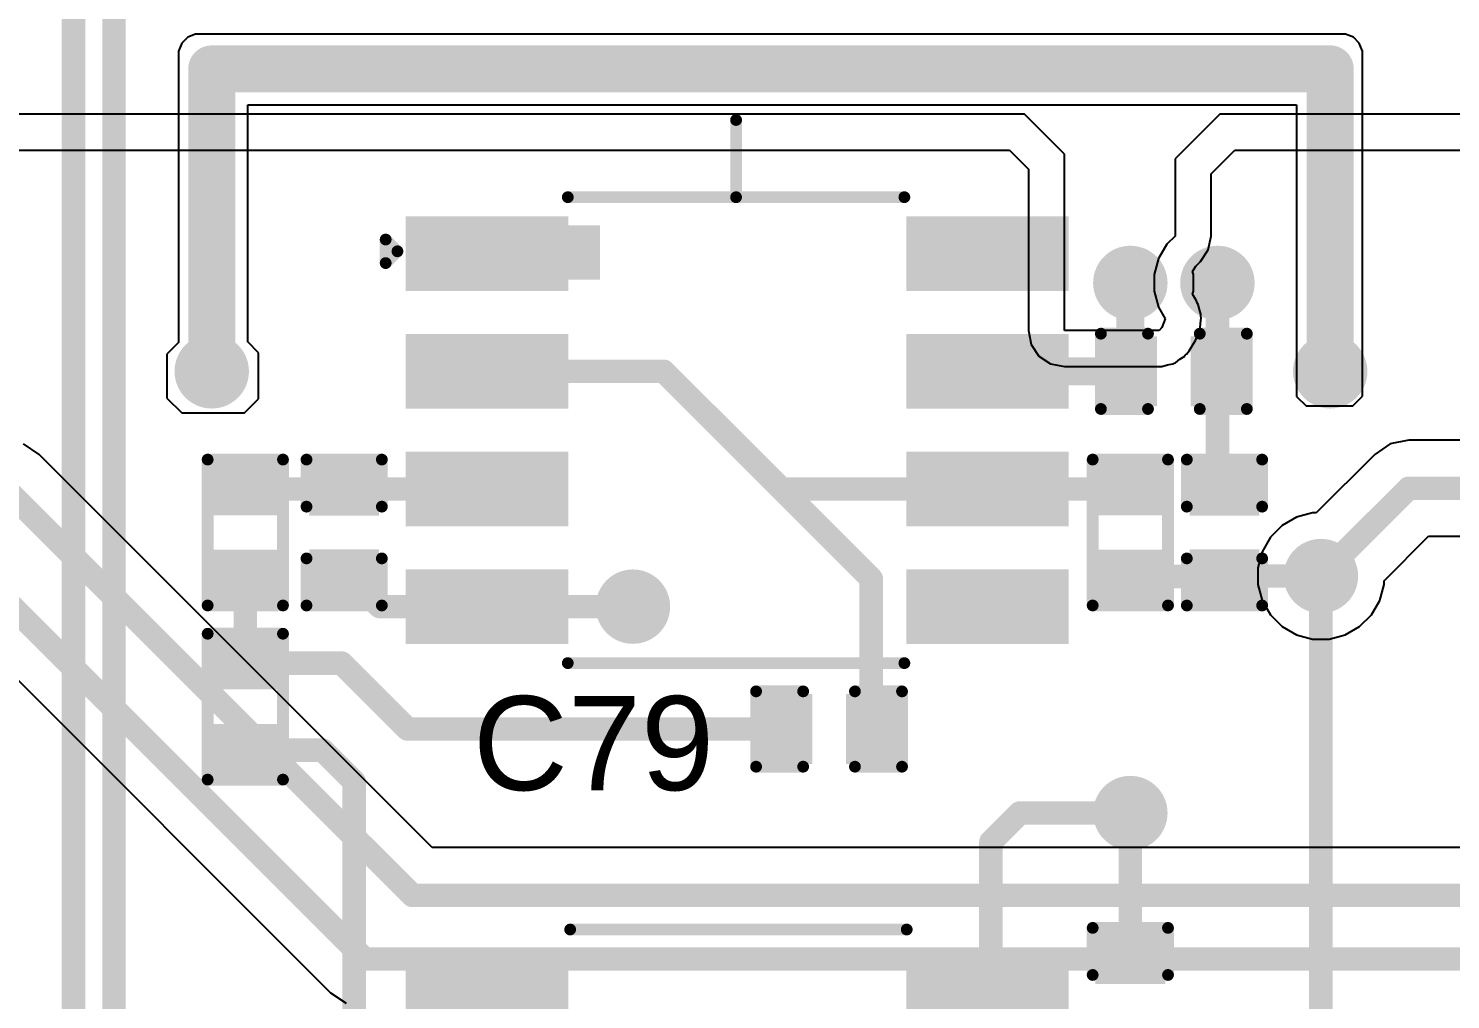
# Model space of a CAD drawing. Header units: millimetres. Extents: x -1.53 to 7.44, y -0.61 to 4.57.
# Drawn here: x 3.516 to 4.12, y 3.082 to 3.494 of the extents above; entities that cross this region are included whole.
import ezdxf

# ---------------------------------------------------------------- set-up
doc = ezdxf.new("R2010")
doc.units = ezdxf.units.MM
doc.header["$MEASUREMENT"] = 0
for name, color, linetype in [('BottomLayer', 5, 'Continuous'), ('BottomSolder', 6, 'Continuous'), ('TopLayer', 1, 'Continuous'), ('TopOverlay', 2, 'Continuous'), ('TopPaste', 8, 'Continuous'), ('TopSolder', 216, 'Continuous'), ('ViaHoleLayer', 16, 'Continuous')]:
    doc.layers.add(name, color=color, linetype=linetype)
doc.styles.add('Arial', font='', dxfattribs={"height": 0.2})
doc.styles.get('Arial').set_extended_font_data('Arial')

# ---------------------------------------------------------------- blocks, each defined once
blk = doc.blocks.new('SOIC_8_0_154___3_90___W______5')
at = {"layer": 'TopLayer'}
for points in [[(-0.136811, 0.063189), (-0.136811, 0.086811), (-0.0757874, 0.086811), (-0.0757874, 0.063189)], [(0.0757874, 0.063189), (0.0757874, 0.086811), (0.136811, 0.086811), (0.136811, 0.063189)], [(-0.136811, 0.013189), (-0.136811, 0.036811), (-0.0757874, 0.036811), (-0.0757874, 0.013189)], [(0.0757874, 0.013189), (0.0757874, 0.036811), (0.136811, 0.036811), (0.136811, 0.013189)], [(-0.136811, -0.036811), (-0.136811, -0.013189), (-0.0757874, -0.013189), (-0.0757874, -0.036811)], [(0.0757874, -0.036811), (0.0757874, -0.013189), (0.136811, -0.013189), (0.136811, -0.036811)], [(-0.136811, -0.086811), (-0.136811, -0.063189), (-0.0757874, -0.063189), (-0.0757874, -0.086811)], [(0.0757874, -0.086811), (0.0757874, -0.063189), (0.136811, -0.063189), (0.136811, -0.086811)]]:
    blk.add_hatch(color=1, dxfattribs=at).paths.add_polyline_path(points)
at = {"layer": 'TopOverlay'}
blk.add_hatch(color=2, dxfattribs=at).paths.add_polyline_path([(-0.0723703, 0.064), (-0.0583703, 0.064), (-0.0583703, 0.087), (-0.0723703, 0.087)])
at = {"layer": 'TopPaste'}
for points in [[(-0.136811, 0.063189), (-0.136811, 0.086811), (-0.0757874, 0.086811), (-0.0757874, 0.063189)], [(0.0757874, 0.063189), (0.0757874, 0.086811), (0.136811, 0.086811), (0.136811, 0.063189)], [(-0.136811, 0.013189), (-0.136811, 0.036811), (-0.0757874, 0.036811), (-0.0757874, 0.013189)], [(0.0757874, 0.013189), (0.0757874, 0.036811), (0.136811, 0.036811), (0.136811, 0.013189)], [(-0.136811, -0.036811), (-0.136811, -0.013189), (-0.0757874, -0.013189), (-0.0757874, -0.036811)], [(0.0757874, -0.036811), (0.0757874, -0.013189), (0.136811, -0.013189), (0.136811, -0.036811)], [(-0.136811, -0.086811), (-0.136811, -0.063189), (-0.0757874, -0.063189), (-0.0757874, -0.086811)], [(0.0757874, -0.086811), (0.0757874, -0.063189), (0.136811, -0.063189), (0.136811, -0.086811)]]:
    blk.add_hatch(color=8, dxfattribs=at).paths.add_polyline_path(points)
at = {"layer": 'TopSolder'}
for points in [[(-0.140811, 0.059189), (-0.140811, 0.090811), (-0.0717874, 0.090811), (-0.0717874, 0.059189)], [(0.0717874, 0.059189), (0.0717874, 0.090811), (0.140811, 0.090811), (0.140811, 0.059189)], [(-0.140811, 0.009189), (-0.140811, 0.040811), (-0.0717874, 0.040811), (-0.0717874, 0.009189)], [(0.0717874, 0.009189), (0.0717874, 0.040811), (0.140811, 0.040811), (0.140811, 0.009189)], [(-0.140811, -0.040811), (-0.140811, -0.009189), (-0.0717874, -0.009189), (-0.0717874, -0.040811)], [(0.0717874, -0.040811), (0.0717874, -0.009189), (0.140811, -0.009189), (0.140811, -0.040811)], [(-0.140811, -0.090811), (-0.140811, -0.059189), (-0.0717874, -0.059189), (-0.0717874, -0.090811)], [(0.0717874, -0.090811), (0.0717874, -0.059189), (0.140811, -0.059189), (0.140811, -0.090811)]]:
    blk.add_hatch(color=216, dxfattribs=at).paths.add_polyline_path(points)
at = {"layer": 'TopOverlay', "const_width": 0.005}
for points in [[(0.071, 0.099), (-0.072, 0.099)], [(-0.1443701, 0.076), (-0.1493701, 0.081)], [(-0.1493701, 0.081), (-0.1493701, 0.071)], [(-0.1443701, 0.076), (-0.1493701, 0.071)], [(0.071, -0.099), (-0.072, -0.099)]]:
    blk.add_lwpolyline(points, dxfattribs=at)
at = {"layer": 'TopOverlay', "const_width": 0.0025}
for points in [[(-0.07325, 0.099, 1), (-0.07075, 0.099, 1)], [(0.06975, 0.099, 1), (0.07225, 0.099, 1)], [(-0.1506201, 0.081, 1), (-0.1481201, 0.081, 1)], [(-0.1506201, 0.081, 1), (-0.1481201, 0.081, 1)], [(-0.1506201, 0.071, 1), (-0.1481201, 0.071, 1)], [(-0.1506201, 0.071, 1), (-0.1481201, 0.071, 1)], [(-0.1456201, 0.076, 1), (-0.1431201, 0.076, 1)], [(-0.1456201, 0.076, 1), (-0.1431201, 0.076, 1)], [(-0.07325, -0.099, 1), (-0.07075, -0.099, 1)], [(0.06975, -0.099, 1), (0.07225, -0.099, 1)]]:
    blk.add_lwpolyline(points, format="xyb", close=True, dxfattribs=at)
blk = doc.blocks.new('SOIC_8_0_154___3_90___W______6')
at = {"layer": 'TopLayer'}
for points in [[(-0.136811, 0.063189), (-0.136811, 0.086811), (-0.0757874, 0.086811), (-0.0757874, 0.063189)], [(0.0757874, 0.063189), (0.0757874, 0.086811), (0.136811, 0.086811), (0.136811, 0.063189)], [(-0.136811, 0.013189), (-0.136811, 0.036811), (-0.0757874, 0.036811), (-0.0757874, 0.013189)], [(0.0757874, 0.013189), (0.0757874, 0.036811), (0.136811, 0.036811), (0.136811, 0.013189)], [(-0.136811, -0.036811), (-0.136811, -0.013189), (-0.0757874, -0.013189), (-0.0757874, -0.036811)], [(0.0757874, -0.036811), (0.0757874, -0.013189), (0.136811, -0.013189), (0.136811, -0.036811)], [(-0.136811, -0.086811), (-0.136811, -0.063189), (-0.0757874, -0.063189), (-0.0757874, -0.086811)], [(0.0757874, -0.086811), (0.0757874, -0.063189), (0.136811, -0.063189), (0.136811, -0.086811)]]:
    blk.add_hatch(color=1, dxfattribs=at).paths.add_polyline_path(points)
at = {"layer": 'TopOverlay'}
blk.add_hatch(color=2, dxfattribs=at).paths.add_polyline_path([(-0.0723703, 0.0640002), (-0.0583703, 0.0640002), (-0.0583703, 0.0870002), (-0.0723703, 0.0870002)])
at = {"layer": 'TopPaste'}
for points in [[(-0.136811, 0.063189), (-0.136811, 0.086811), (-0.0757874, 0.086811), (-0.0757874, 0.063189)], [(0.0757874, 0.063189), (0.0757874, 0.086811), (0.136811, 0.086811), (0.136811, 0.063189)], [(-0.136811, 0.013189), (-0.136811, 0.036811), (-0.0757874, 0.036811), (-0.0757874, 0.013189)], [(0.0757874, 0.013189), (0.0757874, 0.036811), (0.136811, 0.036811), (0.136811, 0.013189)], [(-0.136811, -0.036811), (-0.136811, -0.013189), (-0.0757874, -0.013189), (-0.0757874, -0.036811)], [(0.0757874, -0.036811), (0.0757874, -0.013189), (0.136811, -0.013189), (0.136811, -0.036811)], [(-0.136811, -0.086811), (-0.136811, -0.063189), (-0.0757874, -0.063189), (-0.0757874, -0.086811)], [(0.0757874, -0.086811), (0.0757874, -0.063189), (0.136811, -0.063189), (0.136811, -0.086811)]]:
    blk.add_hatch(color=8, dxfattribs=at).paths.add_polyline_path(points)
at = {"layer": 'TopSolder'}
for points in [[(-0.140811, 0.059189), (-0.140811, 0.090811), (-0.0717874, 0.090811), (-0.0717874, 0.059189)], [(0.0717874, 0.059189), (0.0717874, 0.090811), (0.140811, 0.090811), (0.140811, 0.059189)], [(-0.140811, 0.009189), (-0.140811, 0.040811), (-0.0717874, 0.040811), (-0.0717874, 0.009189)], [(0.0717874, 0.009189), (0.0717874, 0.040811), (0.140811, 0.040811), (0.140811, 0.009189)], [(-0.140811, -0.040811), (-0.140811, -0.009189), (-0.0717874, -0.009189), (-0.0717874, -0.040811)], [(0.0717874, -0.040811), (0.0717874, -0.009189), (0.140811, -0.009189), (0.140811, -0.040811)], [(-0.140811, -0.090811), (-0.140811, -0.059189), (-0.0717874, -0.059189), (-0.0717874, -0.090811)], [(0.0717874, -0.090811), (0.0717874, -0.059189), (0.140811, -0.059189), (0.140811, -0.090811)]]:
    blk.add_hatch(color=216, dxfattribs=at).paths.add_polyline_path(points)
at = {"layer": 'TopOverlay', "const_width": 0.005}
for points in [[(-0.072, 0.099), (0.071, 0.099)], [(-0.1493701, 0.081), (-0.1443701, 0.076)], [(-0.1493701, 0.071), (-0.1493701, 0.081)], [(-0.1493701, 0.071), (-0.1443701, 0.076)], [(-0.072, -0.099), (0.071, -0.099)]]:
    blk.add_lwpolyline(points, dxfattribs=at)
at = {"layer": 'TopOverlay', "const_width": 0.0025}
for points in [[(-0.07325, 0.099, 1), (-0.07075, 0.099, 1)], [(0.06975, 0.099, 1), (0.07225, 0.099, 1)], [(-0.1506201, 0.081, 1), (-0.1481201, 0.081, 1)], [(-0.1506201, 0.081, 1), (-0.1481201, 0.081, 1)], [(-0.1506201, 0.071, 1), (-0.1481201, 0.071, 1)], [(-0.1506201, 0.071, 1), (-0.1481201, 0.071, 1)], [(-0.1456201, 0.076, 1), (-0.1431201, 0.076, 1)], [(-0.1456201, 0.076, 1), (-0.1431201, 0.076, 1)], [(-0.07325, -0.099, 1), (-0.07075, -0.099, 1)], [(0.06975, -0.099, 1), (0.07225, -0.099, 1)]]:
    blk.add_lwpolyline(points, format="xyb", close=True, dxfattribs=at)
blk = doc.blocks.new('R___0402_19')
at = {"layer": 'TopLayer'}
for points in [[(-0.0275, -0.0125), (-0.0275, 0.0125), (-0.0095, 0.0125), (-0.0095, -0.0125)], [(0.0095, -0.0125), (0.0095, 0.0125), (0.0275, 0.0125), (0.0275, -0.0125)]]:
    blk.add_hatch(color=1, dxfattribs=at).paths.add_polyline_path(points)
at = {"layer": 'TopPaste'}
for points in [[(-0.0275, -0.0125), (-0.0275, 0.0125), (-0.0095, 0.0125), (-0.0095, -0.0125)], [(0.0095, -0.0125), (0.0095, 0.0125), (0.0275, 0.0125), (0.0275, -0.0125)]]:
    blk.add_hatch(color=8, dxfattribs=at).paths.add_polyline_path(points)
at = {"layer": 'TopSolder'}
for points in [[(-0.0296654, -0.0146654), (-0.0296654, 0.0146654), (-0.0073346, 0.0146654), (-0.0073346, -0.0146654)], [(0.0073346, -0.0146654), (0.0073346, 0.0146654), (0.0296654, 0.0146654), (0.0296654, -0.0146654)]]:
    blk.add_hatch(color=216, dxfattribs=at).paths.add_polyline_path(points)
at = {"layer": 'TopOverlay'}
for points, const_width in [([(-0.031, 0.016), (0.031, 0.016)], 0.005), ([(-0.031, 0.016), (-0.031, -0.016)], 0.005), ([(0.031, 0.016), (0.031, -0.016)], 0.005), ([(-0.031, -0.016), (0.031, -0.016)], 0.005), ([(-0.032, -0.017), (0.032, -0.017)], 0.000127)]:
    blk.add_lwpolyline(points, dxfattribs=dict(at, const_width=const_width))
for points, const_width in [([(-0.03225, 0.016, 1), (-0.02975, 0.016, 1)], 0.0025), ([(-0.03225, 0.016, 1), (-0.02975, 0.016, 1)], 0.0025), ([(0.02975, 0.016, 1), (0.03225, 0.016, 1)], 0.0025), ([(0.02975, 0.016, 1), (0.03225, 0.016, 1)], 0.0025), ([(-0.03225, -0.016, 1), (-0.02975, -0.016, 1)], 0.0025), ([(-0.03225, -0.016, 1), (-0.02975, -0.016, 1)], 0.0025), ([(-0.0320317, -0.017, 1), (-0.0319683, -0.017, 1)], 6.35e-05), ([(0.02975, -0.016, 1), (0.03225, -0.016, 1)], 0.0025), ([(0.02975, -0.016, 1), (0.03225, -0.016, 1)], 0.0025), ([(0.0319683, -0.017, 1), (0.0320317, -0.017, 1)], 6.35e-05)]:
    blk.add_lwpolyline(points, format="xyb", close=True, dxfattribs=dict(at, const_width=const_width))
blk = doc.blocks.new('R___0402_20')
at = {"layer": 'TopLayer'}
for points in [[(-0.0275, -0.0125), (-0.0275, 0.0125), (-0.0095, 0.0125), (-0.0095, -0.0125)], [(0.0095, -0.0125), (0.0095, 0.0125), (0.0275, 0.0125), (0.0275, -0.0125)]]:
    blk.add_hatch(color=1, dxfattribs=at).paths.add_polyline_path(points)
at = {"layer": 'TopPaste'}
for points in [[(-0.0275, -0.0125), (-0.0275, 0.0125), (-0.0095, 0.0125), (-0.0095, -0.0125)], [(0.0095, -0.0125), (0.0095, 0.0125), (0.0275, 0.0125), (0.0275, -0.0125)]]:
    blk.add_hatch(color=8, dxfattribs=at).paths.add_polyline_path(points)
at = {"layer": 'TopSolder'}
for points in [[(-0.0296654, -0.0146654), (-0.0296654, 0.0146654), (-0.0073346, 0.0146654), (-0.0073346, -0.0146654)], [(0.0073346, -0.0146654), (0.0073346, 0.0146654), (0.0296654, 0.0146654), (0.0296654, -0.0146654)]]:
    blk.add_hatch(color=216, dxfattribs=at).paths.add_polyline_path(points)
at = {"layer": 'TopOverlay'}
for points, const_width in [([(-0.031, 0.016), (0.031, 0.016)], 0.005), ([(-0.031, 0.016), (-0.031, -0.016)], 0.005), ([(0.031, 0.016), (0.031, -0.016)], 0.005), ([(-0.031, -0.016), (0.031, -0.016)], 0.005), ([(-0.032, -0.017), (0.032, -0.017)], 0.000127)]:
    blk.add_lwpolyline(points, dxfattribs=dict(at, const_width=const_width))
for points, const_width in [([(-0.03225, 0.016, 1), (-0.02975, 0.016, 1)], 0.0025), ([(-0.03225, 0.016, 1), (-0.02975, 0.016, 1)], 0.0025), ([(0.02975, 0.016, 1), (0.03225, 0.016, 1)], 0.0025), ([(0.02975, 0.016, 1), (0.03225, 0.016, 1)], 0.0025), ([(-0.03225, -0.016, 1), (-0.02975, -0.016, 1)], 0.0025), ([(-0.03225, -0.016, 1), (-0.02975, -0.016, 1)], 0.0025), ([(-0.0320317, -0.017, 1), (-0.0319683, -0.017, 1)], 6.35e-05), ([(0.02975, -0.016, 1), (0.03225, -0.016, 1)], 0.0025), ([(0.02975, -0.016, 1), (0.03225, -0.016, 1)], 0.0025), ([(0.0319683, -0.017, 1), (0.0320317, -0.017, 1)], 6.35e-05)]:
    blk.add_lwpolyline(points, format="xyb", close=True, dxfattribs=dict(at, const_width=const_width))
blk = doc.blocks.new('R___0402_21')
at = {"layer": 'TopLayer'}
for points in [[(-0.0275, -0.0125), (-0.0275, 0.0125), (-0.0095, 0.0125), (-0.0095, -0.0125)], [(0.0095, -0.0125), (0.0095, 0.0125), (0.0275, 0.0125), (0.0275, -0.0125)]]:
    blk.add_hatch(color=1, dxfattribs=at).paths.add_polyline_path(points)
at = {"layer": 'TopPaste'}
for points in [[(-0.0275, -0.0125), (-0.0275, 0.0125), (-0.0095, 0.0125), (-0.0095, -0.0125)], [(0.0095, -0.0125), (0.0095, 0.0125), (0.0275, 0.0125), (0.0275, -0.0125)]]:
    blk.add_hatch(color=8, dxfattribs=at).paths.add_polyline_path(points)
at = {"layer": 'TopSolder'}
for points in [[(-0.0296654, -0.0146654), (-0.0296654, 0.0146654), (-0.0073346, 0.0146654), (-0.0073346, -0.0146654)], [(0.0073346, -0.0146654), (0.0073346, 0.0146654), (0.0296654, 0.0146654), (0.0296654, -0.0146654)]]:
    blk.add_hatch(color=216, dxfattribs=at).paths.add_polyline_path(points)
at = {"layer": 'TopOverlay'}
for points, const_width in [([(0.031, 0.016), (-0.031, 0.016)], 0.005), ([(-0.031, -0.016), (-0.031, 0.016)], 0.005), ([(0.031, -0.016), (0.031, 0.016)], 0.005), ([(0.031, -0.016), (-0.031, -0.016)], 0.005), ([(0.032, -0.017), (-0.032, -0.017)], 0.000127)]:
    blk.add_lwpolyline(points, dxfattribs=dict(at, const_width=const_width))
for points, const_width in [([(-0.03225, 0.016, 1), (-0.02975, 0.016, 1)], 0.0025), ([(-0.03225, 0.016, 1), (-0.02975, 0.016, 1)], 0.0025), ([(0.02975, 0.016, 1), (0.03225, 0.016, 1)], 0.0025), ([(0.02975, 0.016, 1), (0.03225, 0.016, 1)], 0.0025), ([(-0.03225, -0.016, 1), (-0.02975, -0.016, 1)], 0.0025), ([(-0.03225, -0.016, 1), (-0.02975, -0.016, 1)], 0.0025), ([(-0.0320317, -0.017, 1), (-0.0319683, -0.017, 1)], 6.35e-05), ([(0.02975, -0.016, 1), (0.03225, -0.016, 1)], 0.0025), ([(0.02975, -0.016, 1), (0.03225, -0.016, 1)], 0.0025), ([(0.0319683, -0.017, 1), (0.0320317, -0.017, 1)], 6.35e-05)]:
    blk.add_lwpolyline(points, format="xyb", close=True, dxfattribs=dict(at, const_width=const_width))
blk = doc.blocks.new('C___0402_43')
at = {"layer": 'TopLayer'}
for points in [[(-0.0275, -0.0125), (-0.0275, 0.0125), (-0.0095, 0.0125), (-0.0095, -0.0125)], [(0.0095, -0.0125), (0.0095, 0.0125), (0.0275, 0.0125), (0.0275, -0.0125)]]:
    blk.add_hatch(color=1, dxfattribs=at).paths.add_polyline_path(points)
at = {"layer": 'TopPaste'}
for points in [[(-0.0275, -0.0125), (-0.0275, 0.0125), (-0.0095, 0.0125), (-0.0095, -0.0125)], [(0.0095, -0.0125), (0.0095, 0.0125), (0.0275, 0.0125), (0.0275, -0.0125)]]:
    blk.add_hatch(color=8, dxfattribs=at).paths.add_polyline_path(points)
at = {"layer": 'TopSolder'}
for points in [[(-0.0298622, -0.0148622), (-0.0298622, 0.0148622), (-0.0071378, 0.0148622), (-0.0071378, -0.0148622)], [(0.0071378, -0.0148622), (0.0071378, 0.0148622), (0.0298622, 0.0148622), (0.0298622, -0.0148622)]]:
    blk.add_hatch(color=216, dxfattribs=at).paths.add_polyline_path(points)
at = {"layer": 'TopOverlay', "const_width": 0.005}
for points in [[(-0.031, -0.016), (-0.031, 0.016)], [(-0.031, 0.016), (-0.011, 0.016)], [(0.011, 0.016), (0.031, 0.016)], [(0.031, -0.016), (0.031, 0.016)], [(-0.031, -0.016), (-0.011, -0.016)], [(0.011, -0.016), (0.031, -0.016)]]:
    blk.add_lwpolyline(points, dxfattribs=at)
at = {"layer": 'TopOverlay', "const_width": 0.0025}
for points in [[(-0.03225, 0.016, 1), (-0.02975, 0.016, 1)], [(-0.03225, 0.016, 1), (-0.02975, 0.016, 1)], [(-0.01225, 0.016, 1), (-0.00975, 0.016, 1)], [(0.00975, 0.016, 1), (0.01225, 0.016, 1)], [(0.02975, 0.016, 1), (0.03225, 0.016, 1)], [(0.02975, 0.016, 1), (0.03225, 0.016, 1)], [(-0.03225, -0.016, 1), (-0.02975, -0.016, 1)], [(-0.03225, -0.016, 1), (-0.02975, -0.016, 1)], [(-0.01225, -0.016, 1), (-0.00975, -0.016, 1)], [(0.00975, -0.016, 1), (0.01225, -0.016, 1)], [(0.02975, -0.016, 1), (0.03225, -0.016, 1)], [(0.02975, -0.016, 1), (0.03225, -0.016, 1)]]:
    blk.add_lwpolyline(points, format="xyb", close=True, dxfattribs=at)
blk = doc.blocks.new('C___0402_44')
at = {"layer": 'TopLayer'}
for points in [[(-0.0275, -0.0125), (-0.0275, 0.0125), (-0.0095, 0.0125), (-0.0095, -0.0125)], [(0.0095, -0.0125), (0.0095, 0.0125), (0.0275, 0.0125), (0.0275, -0.0125)]]:
    blk.add_hatch(color=1, dxfattribs=at).paths.add_polyline_path(points)
at = {"layer": 'TopPaste'}
for points in [[(-0.0275, -0.0125), (-0.0275, 0.0125), (-0.0095, 0.0125), (-0.0095, -0.0125)], [(0.0095, -0.0125), (0.0095, 0.0125), (0.0275, 0.0125), (0.0275, -0.0125)]]:
    blk.add_hatch(color=8, dxfattribs=at).paths.add_polyline_path(points)
at = {"layer": 'TopSolder'}
for points in [[(-0.0298622, -0.0148622), (-0.0298622, 0.0148622), (-0.0071378, 0.0148622), (-0.0071378, -0.0148622)], [(0.0071378, -0.0148622), (0.0071378, 0.0148622), (0.0298622, 0.0148622), (0.0298622, -0.0148622)]]:
    blk.add_hatch(color=216, dxfattribs=at).paths.add_polyline_path(points)
at = {"layer": 'TopOverlay', "const_width": 0.005}
for points in [[(-0.031, -0.016), (-0.031, 0.016)], [(-0.011, 0.016), (-0.031, 0.016)], [(0.031, 0.016), (0.011, 0.016)], [(0.031, -0.016), (0.031, 0.016)], [(-0.011, -0.016), (-0.031, -0.016)], [(0.031, -0.016), (0.011, -0.016)]]:
    blk.add_lwpolyline(points, dxfattribs=at)
at = {"layer": 'TopOverlay', "const_width": 0.0025}
for points in [[(-0.03225, 0.016, 1), (-0.02975, 0.016, 1)], [(-0.03225, 0.016, 1), (-0.02975, 0.016, 1)], [(-0.01225, 0.016, 1), (-0.00975, 0.016, 1)], [(0.00975, 0.016, 1), (0.01225, 0.016, 1)], [(0.02975, 0.016, 1), (0.03225, 0.016, 1)], [(0.02975, 0.016, 1), (0.03225, 0.016, 1)], [(-0.03225, -0.016, 1), (-0.02975, -0.016, 1)], [(-0.03225, -0.016, 1), (-0.02975, -0.016, 1)], [(-0.01225, -0.016, 1), (-0.00975, -0.016, 1)], [(0.00975, -0.016, 1), (0.01225, -0.016, 1)], [(0.02975, -0.016, 1), (0.03225, -0.016, 1)], [(0.02975, -0.016, 1), (0.03225, -0.016, 1)]]:
    blk.add_lwpolyline(points, format="xyb", close=True, dxfattribs=at)
blk = doc.blocks.new('C___0402_45')
at = {"layer": 'TopLayer'}
for points in [[(-0.0275, -0.0125), (-0.0275, 0.0125), (-0.0095, 0.0125), (-0.0095, -0.0125)], [(0.0095, -0.0125), (0.0095, 0.0125), (0.0275, 0.0125), (0.0275, -0.0125)]]:
    blk.add_hatch(color=1, dxfattribs=at).paths.add_polyline_path(points)
at = {"layer": 'TopPaste'}
for points in [[(-0.0275, -0.0125), (-0.0275, 0.0125), (-0.0095, 0.0125), (-0.0095, -0.0125)], [(0.0095, -0.0125), (0.0095, 0.0125), (0.0275, 0.0125), (0.0275, -0.0125)]]:
    blk.add_hatch(color=8, dxfattribs=at).paths.add_polyline_path(points)
at = {"layer": 'TopSolder'}
for points in [[(-0.0298622, -0.0148622), (-0.0298622, 0.0148622), (-0.0071378, 0.0148622), (-0.0071378, -0.0148622)], [(0.0071378, -0.0148622), (0.0071378, 0.0148622), (0.0298622, 0.0148622), (0.0298622, -0.0148622)]]:
    blk.add_hatch(color=216, dxfattribs=at).paths.add_polyline_path(points)
at = {"layer": 'TopOverlay', "const_width": 0.005}
for points in [[(-0.031, 0.016), (-0.031, -0.016)], [(-0.031, 0.016), (-0.011, 0.016)], [(0.011, 0.016), (0.031, 0.016)], [(0.031, 0.016), (0.031, -0.016)], [(-0.031, -0.016), (-0.011, -0.016)], [(0.011, -0.016), (0.031, -0.016)]]:
    blk.add_lwpolyline(points, dxfattribs=at)
at = {"layer": 'TopOverlay', "const_width": 0.0025}
for points in [[(-0.03225, 0.016, 1), (-0.02975, 0.016, 1)], [(-0.03225, 0.016, 1), (-0.02975, 0.016, 1)], [(-0.01225, 0.016, 1), (-0.00975, 0.016, 1)], [(0.00975, 0.016, 1), (0.01225, 0.016, 1)], [(0.02975, 0.016, 1), (0.03225, 0.016, 1)], [(0.02975, 0.016, 1), (0.03225, 0.016, 1)], [(-0.03225, -0.016, 1), (-0.02975, -0.016, 1)], [(-0.03225, -0.016, 1), (-0.02975, -0.016, 1)], [(-0.01225, -0.016, 1), (-0.00975, -0.016, 1)], [(0.00975, -0.016, 1), (0.01225, -0.016, 1)], [(0.02975, -0.016, 1), (0.03225, -0.016, 1)], [(0.02975, -0.016, 1), (0.03225, -0.016, 1)]]:
    blk.add_lwpolyline(points, format="xyb", close=True, dxfattribs=at)
blk = doc.blocks.new('C___0402_46')
at = {"layer": 'TopLayer'}
for points in [[(-0.0275, -0.0125), (-0.0275, 0.0125), (-0.0095, 0.0125), (-0.0095, -0.0125)], [(0.0095, -0.0125), (0.0095, 0.0125), (0.0275, 0.0125), (0.0275, -0.0125)]]:
    blk.add_hatch(color=1, dxfattribs=at).paths.add_polyline_path(points)
at = {"layer": 'TopPaste'}
for points in [[(-0.0275, -0.0125), (-0.0275, 0.0125), (-0.0095, 0.0125), (-0.0095, -0.0125)], [(0.0095, -0.0125), (0.0095, 0.0125), (0.0275, 0.0125), (0.0275, -0.0125)]]:
    blk.add_hatch(color=8, dxfattribs=at).paths.add_polyline_path(points)
at = {"layer": 'TopSolder'}
for points in [[(-0.0298622, -0.0148622), (-0.0298622, 0.0148622), (-0.0071378, 0.0148622), (-0.0071378, -0.0148622)], [(0.0071378, -0.0148622), (0.0071378, 0.0148622), (0.0298622, 0.0148622), (0.0298622, -0.0148622)]]:
    blk.add_hatch(color=216, dxfattribs=at).paths.add_polyline_path(points)
at = {"layer": 'TopOverlay', "const_width": 0.005}
for points in [[(-0.031, -0.016), (-0.031, 0.016)], [(-0.011, 0.016), (-0.031, 0.016)], [(0.031, 0.016), (0.011, 0.016)], [(0.031, -0.016), (0.031, 0.016)], [(-0.011, -0.016), (-0.031, -0.016)], [(0.031, -0.016), (0.011, -0.016)]]:
    blk.add_lwpolyline(points, dxfattribs=at)
at = {"layer": 'TopOverlay', "const_width": 0.0025}
for points in [[(-0.03225, 0.016, 1), (-0.02975, 0.016, 1)], [(-0.03225, 0.016, 1), (-0.02975, 0.016, 1)], [(-0.01225, 0.016, 1), (-0.00975, 0.016, 1)], [(0.00975, 0.016, 1), (0.01225, 0.016, 1)], [(0.02975, 0.016, 1), (0.03225, 0.016, 1)], [(0.02975, 0.016, 1), (0.03225, 0.016, 1)], [(-0.03225, -0.016, 1), (-0.02975, -0.016, 1)], [(-0.03225, -0.016, 1), (-0.02975, -0.016, 1)], [(-0.01225, -0.016, 1), (-0.00975, -0.016, 1)], [(0.00975, -0.016, 1), (0.01225, -0.016, 1)], [(0.02975, -0.016, 1), (0.03225, -0.016, 1)], [(0.02975, -0.016, 1), (0.03225, -0.016, 1)]]:
    blk.add_lwpolyline(points, format="xyb", close=True, dxfattribs=at)
blk = doc.blocks.new('C___0402_47')
at = {"layer": 'TopLayer'}
for points in [[(-0.0275, -0.0125), (-0.0275, 0.0125), (-0.0095, 0.0125), (-0.0095, -0.0125)], [(0.0095, -0.0125), (0.0095, 0.0125), (0.0275, 0.0125), (0.0275, -0.0125)]]:
    blk.add_hatch(color=1, dxfattribs=at).paths.add_polyline_path(points)
at = {"layer": 'TopPaste'}
for points in [[(-0.0275, -0.0125), (-0.0275, 0.0125), (-0.0095, 0.0125), (-0.0095, -0.0125)], [(0.0095, -0.0125), (0.0095, 0.0125), (0.0275, 0.0125), (0.0275, -0.0125)]]:
    blk.add_hatch(color=8, dxfattribs=at).paths.add_polyline_path(points)
at = {"layer": 'TopSolder'}
for points in [[(-0.0298622, -0.0148622), (-0.0298622, 0.0148622), (-0.0071378, 0.0148622), (-0.0071378, -0.0148622)], [(0.0071378, -0.0148622), (0.0071378, 0.0148622), (0.0298622, 0.0148622), (0.0298622, -0.0148622)]]:
    blk.add_hatch(color=216, dxfattribs=at).paths.add_polyline_path(points)
at = {"layer": 'TopOverlay', "const_width": 0.005}
for points in [[(-0.031, -0.016), (-0.031, 0.016)], [(-0.031, 0.016), (-0.011, 0.016)], [(0.011, 0.016), (0.031, 0.016)], [(0.031, -0.016), (0.031, 0.016)], [(-0.031, -0.016), (-0.011, -0.016)], [(0.011, -0.016), (0.031, -0.016)]]:
    blk.add_lwpolyline(points, dxfattribs=at)
at = {"layer": 'TopOverlay', "const_width": 0.0025}
for points in [[(-0.03225, 0.016, 1), (-0.02975, 0.016, 1)], [(-0.03225, 0.016, 1), (-0.02975, 0.016, 1)], [(-0.01225, 0.016, 1), (-0.00975, 0.016, 1)], [(0.00975, 0.016, 1), (0.01225, 0.016, 1)], [(0.02975, 0.016, 1), (0.03225, 0.016, 1)], [(0.02975, 0.016, 1), (0.03225, 0.016, 1)], [(-0.03225, -0.016, 1), (-0.02975, -0.016, 1)], [(-0.03225, -0.016, 1), (-0.02975, -0.016, 1)], [(-0.01225, -0.016, 1), (-0.00975, -0.016, 1)], [(0.00975, -0.016, 1), (0.01225, -0.016, 1)], [(0.02975, -0.016, 1), (0.03225, -0.016, 1)], [(0.02975, -0.016, 1), (0.03225, -0.016, 1)]]:
    blk.add_lwpolyline(points, format="xyb", close=True, dxfattribs=at)

msp = doc.modelspace()

# ---------------------------------------------------------------- hatches: boundary and pattern name
at = {"layer": 'BottomLayer'}
h = msp.add_hatch(color=5, dxfattribs=at)
edge = h.paths.add_edge_path()
edge.add_arc((3.984, 3.3862563), 0.011811, 0, 360)
h = msp.add_hatch(color=5, dxfattribs=at)
edge = h.paths.add_edge_path()
edge.add_arc((4.021, 3.3862563), 0.011811, 0, 360)
h = msp.add_hatch(color=5, dxfattribs=at)
edge = h.paths.add_edge_path()
edge.add_arc((3.5937318, 3.3486995), 0.011811, 0, 360)
h = msp.add_hatch(color=5, dxfattribs=at)
edge = h.paths.add_edge_path()
edge.add_arc((4.0689115, 3.3486995), 0.011811, 0, 360)
h = msp.add_hatch(color=5, dxfattribs=at)
edge = h.paths.add_edge_path()
edge.add_arc((4.0649625, 3.2616995), 0.011811, 0, 360)
h = msp.add_hatch(color=5, dxfattribs=at)
edge = h.paths.add_edge_path()
edge.add_arc((3.77266, 3.2486995), 0.011811, 0, 360)
h = msp.add_hatch(color=5, dxfattribs=at)
edge = h.paths.add_edge_path()
edge.add_arc((3.984, 3.161), 0.011811, 0, 360)
at = {"layer": 'BottomSolder'}
h = msp.add_hatch(color=6, dxfattribs=at)
edge = h.paths.add_edge_path()
edge.add_arc((3.984, 3.3862563), 0.015811, 0, 360)
h = msp.add_hatch(color=6, dxfattribs=at)
edge = h.paths.add_edge_path()
edge.add_arc((4.021, 3.3862563), 0.015811, 0, 360)
h = msp.add_hatch(color=6, dxfattribs=at)
edge = h.paths.add_edge_path()
edge.add_arc((3.5937318, 3.3486995), 0.015811, 0, 360)
h = msp.add_hatch(color=6, dxfattribs=at)
edge = h.paths.add_edge_path()
edge.add_arc((4.0689115, 3.3486995), 0.015811, 0, 360)
h = msp.add_hatch(color=6, dxfattribs=at)
edge = h.paths.add_edge_path()
edge.add_arc((4.0649625, 3.2616995), 0.015811, 0, 360)
h = msp.add_hatch(color=6, dxfattribs=at)
edge = h.paths.add_edge_path()
edge.add_arc((3.77266, 3.2486995), 0.015811, 0, 360)
h = msp.add_hatch(color=6, dxfattribs=at)
edge = h.paths.add_edge_path()
edge.add_arc((3.984, 3.161), 0.015811, 0, 360)
at = {"layer": 'TopLayer'}
h = msp.add_hatch(color=1, dxfattribs=at)
edge = h.paths.add_edge_path()
edge.add_arc((3.984, 3.3862563), 0.011811, 0, 360)
h = msp.add_hatch(color=1, dxfattribs=at)
edge = h.paths.add_edge_path()
edge.add_arc((4.021, 3.3862563), 0.011811, 0, 360)
h = msp.add_hatch(color=1, dxfattribs=at)
edge = h.paths.add_edge_path()
edge.add_arc((3.5937318, 3.3486995), 0.011811, 0, 360)
h = msp.add_hatch(color=1, dxfattribs=at)
edge = h.paths.add_edge_path()
edge.add_arc((4.0689115, 3.3486995), 0.011811, 0, 360)
h = msp.add_hatch(color=1, dxfattribs=at)
edge = h.paths.add_edge_path()
edge.add_arc((4.0649625, 3.2616995), 0.011811, 0, 360)
h = msp.add_hatch(color=1, dxfattribs=at)
edge = h.paths.add_edge_path()
edge.add_arc((3.77266, 3.2486995), 0.011811, 0, 360)
h = msp.add_hatch(color=1, dxfattribs=at)
edge = h.paths.add_edge_path()
edge.add_arc((3.984, 3.161), 0.011811, 0, 360)
at = {"layer": 'TopSolder'}
h = msp.add_hatch(color=216, dxfattribs=at)
edge = h.paths.add_edge_path()
edge.add_arc((3.984, 3.3862563), 0.015811, 0, 360)
h = msp.add_hatch(color=216, dxfattribs=at)
edge = h.paths.add_edge_path()
edge.add_arc((4.021, 3.3862563), 0.015811, 0, 360)
h = msp.add_hatch(color=216, dxfattribs=at)
edge = h.paths.add_edge_path()
edge.add_arc((3.5937318, 3.3486995), 0.015811, 0, 360)
h = msp.add_hatch(color=216, dxfattribs=at)
edge = h.paths.add_edge_path()
edge.add_arc((4.0689115, 3.3486995), 0.015811, 0, 360)
h = msp.add_hatch(color=216, dxfattribs=at)
edge = h.paths.add_edge_path()
edge.add_arc((4.0649625, 3.2616995), 0.015811, 0, 360)
h = msp.add_hatch(color=216, dxfattribs=at)
edge = h.paths.add_edge_path()
edge.add_arc((3.77266, 3.2486995), 0.015811, 0, 360)
h = msp.add_hatch(color=216, dxfattribs=at)
edge = h.paths.add_edge_path()
edge.add_arc((3.984, 3.161), 0.015811, 0, 360)
at = {"layer": 'ViaHoleLayer'}
h = msp.add_hatch(color=16, dxfattribs=at)
edge = h.paths.add_edge_path()
edge.add_arc((3.984, 3.3862563), 0.0059055, 0, 360)
h = msp.add_hatch(color=16, dxfattribs=at)
edge = h.paths.add_edge_path()
edge.add_arc((4.021, 3.3862563), 0.0059055, 0, 360)
h = msp.add_hatch(color=16, dxfattribs=at)
edge = h.paths.add_edge_path()
edge.add_arc((3.5937318, 3.3486995), 0.0059055, 0, 360)
h = msp.add_hatch(color=16, dxfattribs=at)
edge = h.paths.add_edge_path()
edge.add_arc((4.0689115, 3.3486995), 0.0059055, 0, 360)
h = msp.add_hatch(color=16, dxfattribs=at)
edge = h.paths.add_edge_path()
edge.add_arc((4.0649625, 3.2616995), 0.0059055, 0, 360)
h = msp.add_hatch(color=16, dxfattribs=at)
edge = h.paths.add_edge_path()
edge.add_arc((3.77266, 3.2486995), 0.0059055, 0, 360)
h = msp.add_hatch(color=16, dxfattribs=at)
edge = h.paths.add_edge_path()
edge.add_arc((3.984, 3.161), 0.0059055, 0, 360)

# ---------------------------------------------------------------- linework, layer by layer
at = {"layer": 'BottomLayer'}
for p, q in [((3.939, 3.458), (3.449, 3.458)), ((3.956, 3.441), (3.939, 3.458)), ((4.022, 3.458), (4.003, 3.439)), ((4.513, 3.458), (4.022, 3.458)), ((3.4553349, 3.4427061), (3.9326651, 3.4427061)), ((3.9326651, 3.4427061), (3.9407061, 3.4346651)), ((3.956, 3.366), (3.956, 3.441)), ((4.003, 3.439), (4.003, 3.4061729)), ((4.0182939, 3.432665), (4.0283349, 3.4427061)), ((4.0283349, 3.4427061), (4.5066651, 3.4427061)), ((3.9407061, 3.4346651), (3.9407061, 3.366)), ((4.0182939, 3.4061729), (4.0182939, 3.432665)), ((3.9995458, 3.4027187), (3.9960161, 3.396605)), ((4.003, 3.4061729), (3.9995458, 3.4027187)), ((4.0171297, 3.4003202), (4.0182939, 3.4061729)), ((3.9960161, 3.396605), (3.994189, 3.389786)), ((4.0138144, 3.3953585), (4.0171297, 3.4003202)), ((3.994189, 3.389786), (3.994189, 3.3827266)), ((4.0104712, 3.3910542), (4.011784, 3.3933281)), ((4.010811, 3.389786), (4.0104712, 3.3910542)), ((4.010811, 3.3827266), (4.010811, 3.389786)), ((4.011784, 3.3933281), (4.0138144, 3.3953585)), ((3.994189, 3.3827266), (3.9960161, 3.3759076)), ((4.0104712, 3.3814583), (4.010811, 3.3827266)), ((4.0120944, 3.3786467), (4.0104712, 3.3814583)), ((4.0123664, 3.3778454), (4.0120944, 3.3786467)), ((4.0128513, 3.3771521), (4.0123664, 3.3778454)), ((3.9960161, 3.3759076), (3.9988494, 3.371)), ((4.0133178, 3.3750426), (4.0128513, 3.3771521)), ((4.0140125, 3.372996), (4.0133178, 3.3750426)), ((4.0139571, 3.3721515), (4.0140125, 3.372996)), ((4.0141398, 3.3713255), (4.0139571, 3.3721515)), ((3.9407061, 3.366), (3.9418703, 3.3601473)), ((3.9962686, 3.366), (3.956, 3.366)), ((3.997422, 3.3673352), (3.9962686, 3.366)), ((3.9988494, 3.371), (3.997422, 3.3673352)), ((4.0116731, 3.3617845), (4.0131005, 3.3654494)), ((4.0131005, 3.3654494), (4.0132479, 3.3662825)), ((4.0132479, 3.3662825), (4.0136221, 3.3670414)), ((4.0136221, 3.3670414), (4.0137635, 3.3691978)), ((4.0137635, 3.3691978), (4.0141398, 3.3713255)), ((3.9418703, 3.3601473), (3.9451856, 3.3551856)), ((4.0089956, 3.3573374), (4.0102771, 3.3595958)), ((4.0102771, 3.3595958), (4.0116731, 3.3617845)), ((3.9451856, 3.3551856), (3.9501473, 3.3518703)), ((4.0031352, 3.3523343), (4.0050572, 3.353832)), ((4.0050572, 3.353832), (4.007083, 3.3551856)), ((4.007083, 3.3551856), (4.0073966, 3.355655)), ((4.0073966, 3.355655), (4.0078422, 3.3560022)), ((4.0078422, 3.3560022), (4.0089956, 3.3573374)), ((3.9501473, 3.3518703), (3.956, 3.3507061)), ((3.956, 3.3507061), (3.9962686, 3.3507061)), ((3.9962686, 3.3507061), (3.9968226, 3.3508163)), ((3.9968226, 3.3508163), (3.9973829, 3.3507468)), ((3.9973829, 3.3507468), (3.9997311, 3.3513949)), ((3.9997311, 3.3513949), (4.0021213, 3.3518703)), ((4.0021213, 3.3518703), (4.0025909, 3.3521841)), ((4.0025909, 3.3521841), (4.0031352, 3.3523343)), ((3.5204192, 3.3134192), (3.5138036, 3.3178396)), ((4.094458, 3.3178383), (4.0878425, 3.3134179)), ((4.1022617, 3.3193905), (4.094458, 3.3178383)), ((5.7260013, 3.3193905), (4.1022617, 3.3193905)), ((3.6874465, 3.1463918), (3.5204192, 3.3134192)), ((4.0878425, 3.3134179), (4.0629351, 3.2885105)), ((4.0614328, 3.2885105), (4.0546138, 3.2866834)), ((4.0629351, 3.2885105), (4.0614328, 3.2885105)), ((4.0485001, 3.2831537), (4.0435083, 3.2781619)), ((4.0546138, 3.2866834), (4.0485001, 3.2831537)), ((4.0435083, 3.2781619), (4.0399786, 3.2720482)), ((4.0917735, 3.2596721), (4.1107083, 3.2786069)), ((4.1107083, 3.2786069), (4.6089917, 3.2786069)), ((4.0399786, 3.2720482), (4.0381515, 3.2652292)), ((4.0381515, 3.2652292), (4.0381515, 3.2581698)), ((4.0381515, 3.2581698), (4.0399786, 3.2513508)), ((4.0899464, 3.2513508), (4.0917735, 3.2581698)), ((4.0917735, 3.2581698), (4.0917735, 3.2596721)), ((4.0399786, 3.2513508), (4.0435083, 3.2452371)), ((4.0864167, 3.2452371), (4.0899464, 3.2513508)), ((4.0435083, 3.2452371), (4.0485001, 3.2402453)), ((4.0814249, 3.2402453), (4.0864167, 3.2452371)), ((4.0485001, 3.2402453), (4.0546138, 3.2367156)), ((4.0753112, 3.2367156), (4.0814249, 3.2402453)), ((3.4939351, 3.2348885), (3.6442428, 3.0845808)), ((4.0546138, 3.2367156), (4.0614328, 3.2348885)), ((4.0614328, 3.2348885), (4.0684922, 3.2348885)), ((4.0684922, 3.2348885), (4.0753112, 3.2367156)), ((5.8158989, 3.1463918), (3.6874465, 3.1463918)), ((3.6442428, 3.0845808), (3.6508583, 3.0801604))]:
    msp.add_line(p, q, dxfattribs=at)
at = {"layer": 'BottomLayer', "const_width": 0.01}
for points in [[(3.506, 3.299), (3.679, 3.126)], [(4.0649625, 3.2616995), (4.1022617, 3.2989987)], [(4.1022617, 3.2989987), (5.7260013, 3.2989987)], [(3.4959625, 3.2616995), (3.658662, 3.099)], [(3.679, 3.126), (6.003245, 3.126)], [(3.658662, 3.099), (4.8976852, 3.099)]]:
    msp.add_lwpolyline(points, dxfattribs=at)
at = {"layer": 'BottomLayer', "const_width": 0.005}
for points in [[(4.0997617, 3.2989987, 1), (4.1047617, 3.2989987, 1)], [(4.0997617, 3.2989987, 1), (4.1047617, 3.2989987, 1)], [(4.0624625, 3.2616995, 1), (4.0674625, 3.2616995, 1)], [(3.6765, 3.126, 1), (3.6815, 3.126, 1)], [(3.6765, 3.126, 1), (3.6815, 3.126, 1)], [(3.656162, 3.099, 1), (3.661162, 3.099, 1)], [(3.656162, 3.099, 1), (3.661162, 3.099, 1)]]:
    msp.add_lwpolyline(points, format="xyb", close=True, dxfattribs=at)
at = {"layer": 'TopLayer'}
for p, q in [((3.5810301, 3.488098), (3.57966, 3.4847902)), ((3.5835619, 3.4906298), (3.5810301, 3.488098)), ((3.5868697, 3.492), (3.5835619, 3.4906298)), ((3.58866, 3.492), (3.5868697, 3.492)), ((4.07366, 3.492), (3.58866, 3.492)), ((4.0754502, 3.492), (4.07366, 3.492)), ((4.07366, 3.492), (4.07366, 3.492)), ((4.078758, 3.4906298), (4.0754502, 3.492)), ((4.0812898, 3.488098), (4.078758, 3.4906298)), ((4.08266, 3.4847902), (4.0812898, 3.488098)), ((3.57966, 3.4847902), (3.57966, 3.483)), ((3.57966, 3.483), (3.57966, 3.483)), ((3.57966, 3.483), (3.57966, 3.361)), ((4.0826599, 3.3381994), (4.08266, 3.483)), ((4.08266, 3.483), (4.08266, 3.4847902)), ((3.6090352, 3.4619968), (4.05466, 3.4620032)), ((3.6090352, 3.3611931), (3.6090352, 3.4619968)), ((4.05466, 3.4620032), (4.05466, 3.3379999)), ((3.57966, 3.361), (3.57466, 3.356)), ((3.61366, 3.3565683), (3.6090352, 3.3611931)), ((3.57466, 3.356), (3.57466, 3.3373399)), ((3.61366, 3.337), (3.61366, 3.3565683)), ((3.57466, 3.3373399), (3.581, 3.331)), ((3.60766, 3.331), (3.61366, 3.337)), ((4.05466, 3.3379999), (4.0586599, 3.334)), ((4.0784604, 3.3339999), (4.0826599, 3.3381994)), ((3.581, 3.331), (3.60766, 3.331)), ((4.0586599, 3.334), (4.0784604, 3.3339999))]:
    msp.add_line(p, q, dxfattribs=at)
for points, const_width in [([(3.535, 2.81), (3.535, 3.566)], 0.01), ([(3.5522101, 2.8247899), (3.5522101, 3.5281421)], 0.01), ([(3.5937318, 3.4771995), (4.0689115, 3.4771995)], 0.02), ([(3.5937318, 3.3486995), (3.5937318, 3.4771995)], 0.02), ([(4.0689115, 3.3486995), (4.0689115, 3.4771995)], 0.02), ([(3.984, 3.3486995), (3.984, 3.3862563)], 0.012), ([(4.021, 3.3486995), (4.021, 3.3862563)], 0.01), ([(3.7134675, 3.3486989), (3.7857403, 3.3486989)], 0.01), ([(3.7857403, 3.3486989), (3.8357403, 3.2986989)], 0.01), ([(3.9286, 3.3486995), (3.984, 3.3486995)], 0.012), ([(4.021, 3.3016995), (4.021, 3.3486995)], 0.01), ([(4.021, 3.3016995), (4.024, 3.2986995)], 0.01), ([(3.608, 3.2986995), (3.651, 3.2986995)], 0.01), ([(3.651, 3.2986995), (3.7117008, 3.2986995)], 0.01), ([(3.8357403, 3.2986989), (3.9260659, 3.2986989)], 0.01), ([(3.8357403, 3.2986989), (3.8739293, 3.2605099)], 0.01), ([(3.9260659, 3.2986989), (3.9260665, 3.2986995)], 0.01), ([(3.9260665, 3.2986995), (3.985304, 3.2986995)], 0.01), ([(3.985304, 3.2986995), (3.9853047, 3.2987002)], 0.01), ([(3.608, 3.2616995), (3.6080032, 3.2616963)], 0.01), ([(3.6080032, 3.2247027), (3.6080032, 3.2616963)], 0.01), ([(3.65, 3.2616995), (3.6535, 3.2616995)], 0.01), ([(3.6535, 3.2616995), (3.6575, 3.2576995)], 0.01), ([(3.6575, 3.2563885), (3.6575, 3.2576995)], 0.01), ([(3.8739293, 3.1967002), (3.8739293, 3.2605099)], 0.01), ([(3.9806533, 3.2615174), (4.024, 3.2615174)], 0.01), ([(4.024, 3.2616995), (4.0649625, 3.2616995)], 0.01), ([(4.0649625, 2.9173654), (4.0649625, 3.2616995)], 0.01), ([(3.6575, 3.2563885), (3.665189, 3.2486995)], 0.01), ([(3.665189, 3.2486995), (3.7107008, 3.2486995)], 0.01), ([(3.7107008, 3.2486995), (3.77266, 3.2486995)], 0.01), ([(3.6080032, 3.2247027), (3.6080064, 3.2246995)], 0.01), ([(3.6080064, 3.2246995), (3.64894, 3.2246995)], 0.01), ([(3.64894, 3.2246995), (3.6769387, 3.1967008)], 0.01), ([(3.6769387, 3.1967008), (3.8331338, 3.1967008)], 0.01), ([(3.608, 3.1876995), (3.6408776, 3.1876995)], 0.01), ([(3.6408776, 3.1876995), (3.6542656, 3.1743115)], 0.01), ([(3.6542656, 3.0500005), (3.6542656, 3.1743115)], 0.01), ([(3.9247612, 3.1487337), (3.9370275, 3.161)], 0.01), ([(3.9370275, 3.161), (3.984, 3.161)], 0.01), ([(3.984, 3.099689), (3.984, 3.161)], 0.01), ([(3.9247612, 3.0875), (3.9247612, 3.1487337)], 0.01)]:
    msp.add_lwpolyline(points, dxfattribs=dict(at, const_width=const_width))
for points, const_width in [([(3.5887318, 3.4771995, 1), (3.5987318, 3.4771995, 1)], 0.01), ([(3.5887318, 3.4771995, 1), (3.5987318, 3.4771995, 1)], 0.01), ([(4.0639115, 3.4771995, 1), (4.0739115, 3.4771995, 1)], 0.01), ([(4.0639115, 3.4771995, 1), (4.0739115, 3.4771995, 1)], 0.01), ([(3.981, 3.3862563, 1), (3.987, 3.3862563, 1)], 0.006), ([(4.0185, 3.3862563, 1), (4.0235, 3.3862563, 1)], 0.005), ([(3.5887318, 3.3486995, 1), (3.5987318, 3.3486995, 1)], 0.01), ([(3.7109675, 3.3486989, 1), (3.7159675, 3.3486989, 1)], 0.005), ([(3.7832403, 3.3486989, 1), (3.7882403, 3.3486989, 1)], 0.005), ([(3.7832403, 3.3486989, 1), (3.7882403, 3.3486989, 1)], 0.005), ([(3.9256, 3.3486995, 1), (3.9316, 3.3486995, 1)], 0.006), ([(3.981, 3.3486995, 1), (3.987, 3.3486995, 1)], 0.006), ([(3.981, 3.3486995, 1), (3.987, 3.3486995, 1)], 0.006), ([(4.0185, 3.3486995, 1), (4.0235, 3.3486995, 1)], 0.005), ([(4.0185, 3.3486995, 1), (4.0235, 3.3486995, 1)], 0.005), ([(4.0639115, 3.3486995, 1), (4.0739115, 3.3486995, 1)], 0.01), ([(4.0185, 3.3016995, 1), (4.0235, 3.3016995, 1)], 0.005), ([(4.0185, 3.3016995, 1), (4.0235, 3.3016995, 1)], 0.005), ([(3.6055, 3.2986995, 1), (3.6105, 3.2986995, 1)], 0.005), ([(3.6485, 3.2986995, 1), (3.6535, 3.2986995, 1)], 0.005), ([(3.6485, 3.2986995, 1), (3.6535, 3.2986995, 1)], 0.005), ([(3.7092008, 3.2986995, 1), (3.7142008, 3.2986995, 1)], 0.005), ([(3.8332403, 3.2986989, 1), (3.8382403, 3.2986989, 1)], 0.005), ([(3.8332403, 3.2986989, 1), (3.8382403, 3.2986989, 1)], 0.005), ([(3.8332403, 3.2986989, 1), (3.8382403, 3.2986989, 1)], 0.005), ([(3.9235659, 3.2986989, 1), (3.9285659, 3.2986989, 1)], 0.005), ([(3.9235659, 3.2986989, 1), (3.9285659, 3.2986989, 1)], 0.005), ([(3.9235665, 3.2986995, 1), (3.9285665, 3.2986995, 1)], 0.005), ([(3.9235665, 3.2986995, 1), (3.9285665, 3.2986995, 1)], 0.005), ([(3.982804, 3.2986995, 1), (3.987804, 3.2986995, 1)], 0.005), ([(3.982804, 3.2986995, 1), (3.987804, 3.2986995, 1)], 0.005), ([(3.9828047, 3.2987002, 1), (3.9878047, 3.2987002, 1)], 0.005), ([(4.0215, 3.2986995, 1), (4.0265, 3.2986995, 1)], 0.005), ([(3.6055, 3.2616995, 1), (3.6105, 3.2616995, 1)], 0.005), ([(3.6055032, 3.2616963, 1), (3.6105032, 3.2616963, 1)], 0.005), ([(3.6055032, 3.2616963, 1), (3.6105032, 3.2616963, 1)], 0.005), ([(3.6475, 3.2616995, 1), (3.6525, 3.2616995, 1)], 0.005), ([(3.651, 3.2616995, 1), (3.656, 3.2616995, 1)], 0.005), ([(3.651, 3.2616995, 1), (3.656, 3.2616995, 1)], 0.005), ([(3.655, 3.2576995, 1), (3.66, 3.2576995, 1)], 0.005), ([(3.655, 3.2576995, 1), (3.66, 3.2576995, 1)], 0.005), ([(3.8714293, 3.2605099, 1), (3.8764293, 3.2605099, 1)], 0.005), ([(3.8714293, 3.2605099, 1), (3.8764293, 3.2605099, 1)], 0.005), ([(3.9781533, 3.2615174, 1), (3.9831533, 3.2615174, 1)], 0.005), ([(4.0215, 3.2616995, 1), (4.0265, 3.2616995, 1)], 0.005), ([(4.0215, 3.2615174, 1), (4.0265, 3.2615174, 1)], 0.005), ([(4.0624625, 3.2616995, 1), (4.0674625, 3.2616995, 1)], 0.005), ([(4.0624625, 3.2616995, 1), (4.0674625, 3.2616995, 1)], 0.005), ([(3.655, 3.2563885, 1), (3.66, 3.2563885, 1)], 0.005), ([(3.655, 3.2563885, 1), (3.66, 3.2563885, 1)], 0.005), ([(3.662689, 3.2486995, 1), (3.667689, 3.2486995, 1)], 0.005), ([(3.662689, 3.2486995, 1), (3.667689, 3.2486995, 1)], 0.005), ([(3.7082008, 3.2486995, 1), (3.7132008, 3.2486995, 1)], 0.005), ([(3.7082008, 3.2486995, 1), (3.7132008, 3.2486995, 1)], 0.005), ([(3.77016, 3.2486995, 1), (3.77516, 3.2486995, 1)], 0.005), ([(3.6055032, 3.2247027, 1), (3.6105032, 3.2247027, 1)], 0.005), ([(3.6055032, 3.2247027, 1), (3.6105032, 3.2247027, 1)], 0.005), ([(3.6055064, 3.2246995, 1), (3.6105064, 3.2246995, 1)], 0.005), ([(3.6055064, 3.2246995, 1), (3.6105064, 3.2246995, 1)], 0.005), ([(3.64644, 3.2246995, 1), (3.65144, 3.2246995, 1)], 0.005), ([(3.64644, 3.2246995, 1), (3.65144, 3.2246995, 1)], 0.005), ([(3.6744387, 3.1967008, 1), (3.6794387, 3.1967008, 1)], 0.005), ([(3.6744387, 3.1967008, 1), (3.6794387, 3.1967008, 1)], 0.005), ([(3.8306338, 3.1967008, 1), (3.8356338, 3.1967008, 1)], 0.005), ([(3.8714293, 3.1967002, 1), (3.8764293, 3.1967002, 1)], 0.005), ([(3.6055, 3.1876995, 1), (3.6105, 3.1876995, 1)], 0.005), ([(3.6383776, 3.1876995, 1), (3.6433776, 3.1876995, 1)], 0.005), ([(3.6383776, 3.1876995, 1), (3.6433776, 3.1876995, 1)], 0.005), ([(3.6517656, 3.1743115, 1), (3.6567656, 3.1743115, 1)], 0.005), ([(3.6517656, 3.1743115, 1), (3.6567656, 3.1743115, 1)], 0.005), ([(3.9345275, 3.161, 1), (3.9395275, 3.161, 1)], 0.005), ([(3.9345275, 3.161, 1), (3.9395275, 3.161, 1)], 0.005), ([(3.9815, 3.161, 1), (3.9865, 3.161, 1)], 0.005), ([(3.9815, 3.161, 1), (3.9865, 3.161, 1)], 0.005), ([(3.9222612, 3.1487337, 1), (3.9272612, 3.1487337, 1)], 0.005), ([(3.9222612, 3.1487337, 1), (3.9272612, 3.1487337, 1)], 0.005), ([(3.9815, 3.099689, 1), (3.9865, 3.099689, 1)], 0.005), ([(3.9222612, 3.0875, 1), (3.9272612, 3.0875, 1)], 0.005)]:
    msp.add_lwpolyline(points, format="xyb", close=True, dxfattribs=dict(at, const_width=const_width))
at = {"layer": 'TopOverlay', "const_width": 0.005}
msp.add_lwpolyline([(3.8165, 3.4226995), (3.8165, 3.4555)], dxfattribs=at)
at = {"layer": 'TopOverlay', "const_width": 0.0025}
for points in [[(3.81525, 3.4555, 1), (3.81775, 3.4555, 1)], [(3.81525, 3.4226995, 1), (3.81775, 3.4226995, 1)]]:
    msp.add_lwpolyline(points, format="xyb", close=True, dxfattribs=at)
at = {"layer": 'TopSolder', "const_width": 0.02}
for points in [[(3.5937318, 3.3486995), (3.5937318, 3.4771995)], [(3.5937318, 3.4771995), (4.0689115, 3.4771995)], [(4.0689115, 3.3486995), (4.0689115, 3.4771995)]]:
    msp.add_lwpolyline(points, dxfattribs=at)
at = {"layer": 'TopSolder', "const_width": 0.01}
for points in [[(3.5887318, 3.4771995, 1), (3.5987318, 3.4771995, 1)], [(3.5887318, 3.4771995, 1), (3.5987318, 3.4771995, 1)], [(4.0639115, 3.4771995, 1), (4.0739115, 3.4771995, 1)], [(4.0639115, 3.4771995, 1), (4.0739115, 3.4771995, 1)], [(3.5887318, 3.3486995, 1), (3.5987318, 3.3486995, 1)], [(4.0639115, 3.3486995, 1), (4.0739115, 3.3486995, 1)]]:
    msp.add_lwpolyline(points, format="xyb", close=True, dxfattribs=at)

# ---------------------------------------------------------------- block references
for name, p in [('SOIC_8_0_154___3_90___W______6', (3.817, 3.3236995)), ('C___0402_47', (4.0025, 3.3486995)), ('C___0402_43', (3.856, 3.1967008))]:
    msp.add_blockref(name, p)
for name, p, rotation in [('R___0402_19', (3.608, 3.2801995), 90), ('C___0402_45', (3.65, 3.2801995), 90), ('R___0402_21', (3.984, 3.2801995), 270), ('C___0402_46', (4.024, 3.2801995), 270), ('R___0402_20', (3.608, 3.2061995), 90), ('SOIC_8_0_154___3_90___W______5', (3.817, 3.0125), 180), ('C___0402_44', (3.984, 3.081189), 270)]:
    msp.add_blockref(name, p, dxfattribs=dict(rotation=rotation))

# ---------------------------------------------------------------- texts
at = {"layer": 'TopOverlay', "style": 'Arial'}
msp.add_text('C79', height=0.04, dxfattribs=at).set_placement((3.7046839, 3.1707073))

doc.saveas('drawing.dxf')
